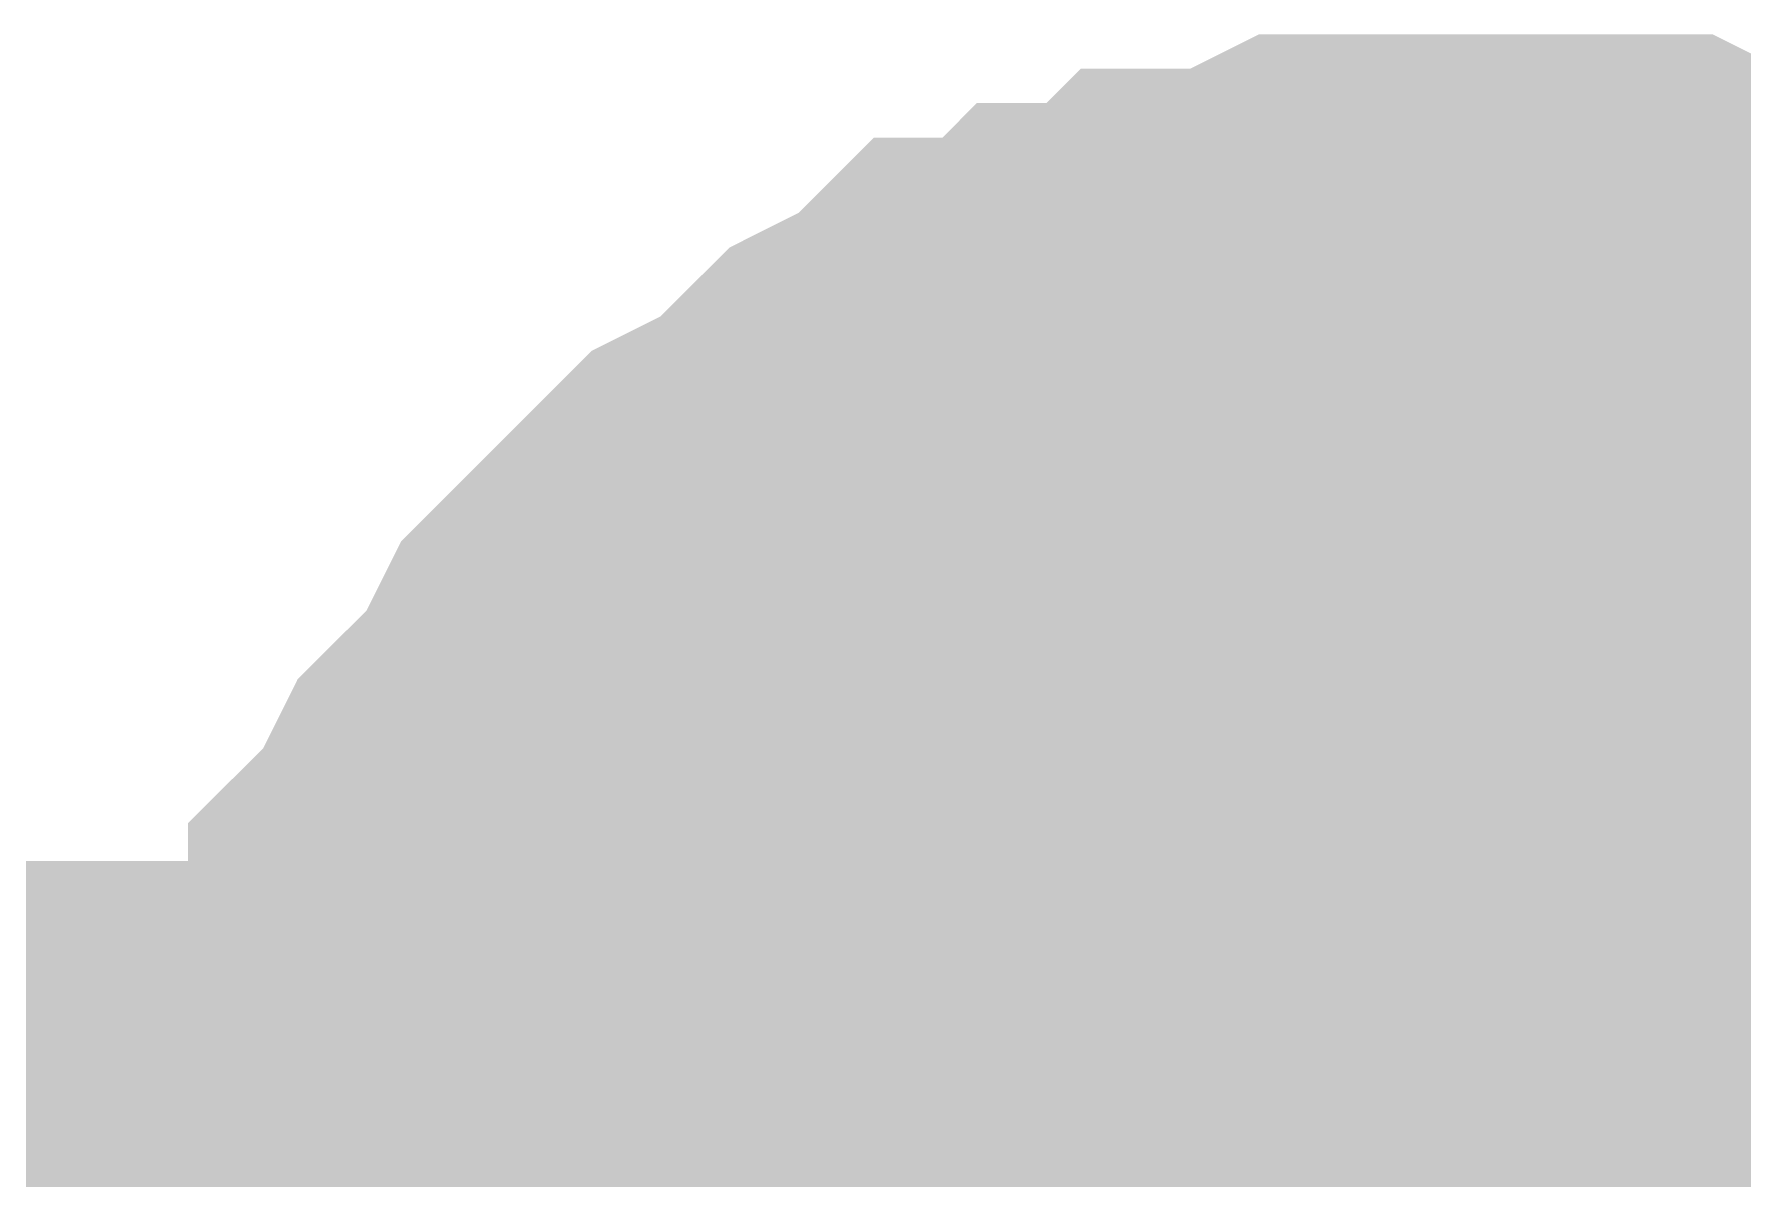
# Model space of a CAD drawing. Header units: inches. Extents: x 0 to 841, y 0 to 594.
# Drawn here: x 259.07 to 260.184, y 62.649 to 63.395 of the extents above; entities that cross this region are included whole.
import ezdxf

# ---------------------------------------------------------------- set-up
doc = ezdxf.new("R2010")
doc.units = ezdxf.units.IN
doc.layers.add('Sheet', color=255, linetype='Continuous')

msp = doc.modelspace()

# ---------------------------------------------------------------- linework, layer by layer
at = {"layer": 'Sheet'}
for points in [[(259.2529, 62.4814, 0.2997, 0.2997, 0), (259.2529, 62.5263, 0.2997, 0.2997, 0), (259.2529, 62.5712, 0.2997, 0.2997, 0), (259.2529, 62.5937, 0.2997, 0.2997, 0), (259.2754, 62.6386, 0.2997, 0.2997, 0), (259.2754, 62.6835, 0.2997, 0.2997, 0), (259.2979, 62.706, 0.2997, 0.2997, 0), (259.2979, 62.7509, 0.2997, 0.2997, 0), (259.3203, 62.7734, 0.2997, 0.2997, 0), (259.3203, 62.8183, 0.2997, 0.2997, 0), (259.3428, 62.8407, 0.2997, 0.2997, 0), (259.3652, 62.8857, 0.2997, 0.2997, 0), (259.3877, 62.9081, 0.2997, 0.2997, 0), (259.4101, 62.9306, 0.2997, 0.2997, 0), (259.4326, 62.9755, 0.2997, 0.2997, 0), (259.4551, 62.998, 0.2997, 0.2997, 0), (259.4775, 63.0204, 0.2997, 0.2997, 0), (259.5, 63.0429, 0.2997, 0.2997, 0), (259.5224, 63.0653, 0.2997, 0.2997, 0), (259.5673, 63.0878, 0.2997, 0.2997, 0), (259.5898, 63.1103, 0.2997, 0.2997, 0), (259.6123, 63.1327, 0.2997, 0.2997, 0), (259.6572, 63.1552, 0.2997, 0.2997, 0), (259.6796, 63.1776, 0.2997, 0.2997, 0), (259.7246, 63.1776, 0.2997, 0.2997, 0), (259.747, 63.2001, 0.2997, 0.2997, 0), (259.7919, 63.2001, 0.2997, 0.2997, 0), (259.8144, 63.2225, 0.2997, 0.2997, 0), (259.8593, 63.2225, 0.2997, 0.2997, 0), (259.9042, 63.245, 0.2997, 0.2997, 0), (259.9267, 63.245, 0.2997, 0.2997, 0), (259.9716, 63.245, 0.2997, 0.2997, 0), (260.0165, 63.245, 0.2997, 0.2997, 0)], [(259.2529, 62.4814, 0.2997, 0.2997, 0), (259.2529, 62.5263, 0.2997, 0.2997, 0), (259.2529, 62.5712, 0.2997, 0.2997, 0), (259.2529, 62.5937, 0.2997, 0.2997, 0), (259.2754, 62.6386, 0.2997, 0.2997, 0), (259.2754, 62.6835, 0.2997, 0.2997, 0), (259.2979, 62.706, 0.2997, 0.2997, 0), (259.2979, 62.7509, 0.2997, 0.2997, 0), (259.3203, 62.7734, 0.2997, 0.2997, 0), (259.3203, 62.8183, 0.2997, 0.2997, 0), (259.3428, 62.8407, 0.2997, 0.2997, 0), (259.3652, 62.8857, 0.2997, 0.2997, 0), (259.3877, 62.9081, 0.2997, 0.2997, 0), (259.4101, 62.9306, 0.2997, 0.2997, 0), (259.4326, 62.9755, 0.2997, 0.2997, 0), (259.4551, 62.998, 0.2997, 0.2997, 0), (259.4775, 63.0204, 0.2997, 0.2997, 0), (259.5, 63.0429, 0.2997, 0.2997, 0), (259.5224, 63.0653, 0.2997, 0.2997, 0), (259.5673, 63.0878, 0.2997, 0.2997, 0), (259.5898, 63.1103, 0.2997, 0.2997, 0), (259.6123, 63.1327, 0.2997, 0.2997, 0), (259.6572, 63.1552, 0.2997, 0.2997, 0), (259.6796, 63.1776, 0.2997, 0.2997, 0), (259.7246, 63.1776, 0.2997, 0.2997, 0), (259.747, 63.2001, 0.2997, 0.2997, 0), (259.7919, 63.2001, 0.2997, 0.2997, 0), (259.8144, 63.2225, 0.2997, 0.2997, 0), (259.8593, 63.2225, 0.2997, 0.2997, 0), (259.9042, 63.245, 0.2997, 0.2997, 0), (259.9267, 63.245, 0.2997, 0.2997, 0), (259.9716, 63.245, 0.2997, 0.2997, 0), (260.0165, 63.245, 0.2997, 0.2997, 0)], [(259.2529, 62.4814, 0.2997, 0.2997, 0), (259.2529, 62.5263, 0.2997, 0.2997, 0), (259.2529, 62.5712, 0.2997, 0.2997, 0), (259.2529, 62.5937, 0.2997, 0.2997, 0), (259.2754, 62.6386, 0.2997, 0.2997, 0), (259.2754, 62.6835, 0.2997, 0.2997, 0), (259.2979, 62.706, 0.2997, 0.2997, 0), (259.2979, 62.7509, 0.2997, 0.2997, 0), (259.3203, 62.7734, 0.2997, 0.2997, 0), (259.3203, 62.8183, 0.2997, 0.2997, 0), (259.3428, 62.8407, 0.2997, 0.2997, 0), (259.3652, 62.8857, 0.2997, 0.2997, 0), (259.3877, 62.9081, 0.2997, 0.2997, 0), (259.4101, 62.9306, 0.2997, 0.2997, 0), (259.4326, 62.9755, 0.2997, 0.2997, 0), (259.4551, 62.998, 0.2997, 0.2997, 0), (259.4775, 63.0204, 0.2997, 0.2997, 0), (259.5, 63.0429, 0.2997, 0.2997, 0), (259.5224, 63.0653, 0.2997, 0.2997, 0), (259.5673, 63.0878, 0.2997, 0.2997, 0), (259.5898, 63.1103, 0.2997, 0.2997, 0), (259.6123, 63.1327, 0.2997, 0.2997, 0), (259.6572, 63.1552, 0.2997, 0.2997, 0), (259.6796, 63.1776, 0.2997, 0.2997, 0), (259.7246, 63.1776, 0.2997, 0.2997, 0), (259.747, 63.2001, 0.2997, 0.2997, 0), (259.7919, 63.2001, 0.2997, 0.2997, 0), (259.8144, 63.2225, 0.2997, 0.2997, 0), (259.8593, 63.2225, 0.2997, 0.2997, 0), (259.9042, 63.245, 0.2997, 0.2997, 0), (259.9267, 63.245, 0.2997, 0.2997, 0), (259.9716, 63.245, 0.2997, 0.2997, 0), (260.0165, 63.245, 0.2997, 0.2997, 0)], [(259.2529, 62.4814, 0.2997, 0.2997, 0), (259.2529, 62.5263, 0.2997, 0.2997, 0), (259.2529, 62.5712, 0.2997, 0.2997, 0), (259.2529, 62.5937, 0.2997, 0.2997, 0), (259.2754, 62.6386, 0.2997, 0.2997, 0), (259.2754, 62.6835, 0.2997, 0.2997, 0), (259.2979, 62.706, 0.2997, 0.2997, 0), (259.2979, 62.7509, 0.2997, 0.2997, 0), (259.3203, 62.7734, 0.2997, 0.2997, 0), (259.3203, 62.8183, 0.2997, 0.2997, 0), (259.3428, 62.8407, 0.2997, 0.2997, 0), (259.3652, 62.8857, 0.2997, 0.2997, 0), (259.3877, 62.9081, 0.2997, 0.2997, 0), (259.4101, 62.9306, 0.2997, 0.2997, 0), (259.4326, 62.9755, 0.2997, 0.2997, 0), (259.4551, 62.998, 0.2997, 0.2997, 0), (259.4775, 63.0204, 0.2997, 0.2997, 0), (259.5, 63.0429, 0.2997, 0.2997, 0), (259.5224, 63.0653, 0.2997, 0.2997, 0), (259.5673, 63.0878, 0.2997, 0.2997, 0), (259.5898, 63.1103, 0.2997, 0.2997, 0), (259.6123, 63.1327, 0.2997, 0.2997, 0), (259.6572, 63.1552, 0.2997, 0.2997, 0), (259.6796, 63.1776, 0.2997, 0.2997, 0), (259.7246, 63.1776, 0.2997, 0.2997, 0), (259.747, 63.2001, 0.2997, 0.2997, 0), (259.7919, 63.2001, 0.2997, 0.2997, 0), (259.8144, 63.2225, 0.2997, 0.2997, 0), (259.8593, 63.2225, 0.2997, 0.2997, 0), (259.9042, 63.245, 0.2997, 0.2997, 0), (259.9267, 63.245, 0.2997, 0.2997, 0), (259.9716, 63.245, 0.2997, 0.2997, 0), (260.0165, 63.245, 0.2997, 0.2997, 0)], [(259.2529, 62.4814, 0.2997, 0.2997, 0), (259.2529, 62.5263, 0.2997, 0.2997, 0), (259.2529, 62.5712, 0.2997, 0.2997, 0), (259.2529, 62.5937, 0.2997, 0.2997, 0), (259.2754, 62.6386, 0.2997, 0.2997, 0), (259.2754, 62.6835, 0.2997, 0.2997, 0), (259.2979, 62.706, 0.2997, 0.2997, 0), (259.2979, 62.7509, 0.2997, 0.2997, 0), (259.3203, 62.7734, 0.2997, 0.2997, 0), (259.3203, 62.8183, 0.2997, 0.2997, 0), (259.3428, 62.8407, 0.2997, 0.2997, 0), (259.3652, 62.8857, 0.2997, 0.2997, 0), (259.3877, 62.9081, 0.2997, 0.2997, 0), (259.4101, 62.9306, 0.2997, 0.2997, 0), (259.4326, 62.9755, 0.2997, 0.2997, 0), (259.4551, 62.998, 0.2997, 0.2997, 0), (259.4775, 63.0204, 0.2997, 0.2997, 0), (259.5, 63.0429, 0.2997, 0.2997, 0), (259.5224, 63.0653, 0.2997, 0.2997, 0), (259.5673, 63.0878, 0.2997, 0.2997, 0), (259.5898, 63.1103, 0.2997, 0.2997, 0), (259.6123, 63.1327, 0.2997, 0.2997, 0), (259.6572, 63.1552, 0.2997, 0.2997, 0), (259.6796, 63.1776, 0.2997, 0.2997, 0), (259.7246, 63.1776, 0.2997, 0.2997, 0), (259.747, 63.2001, 0.2997, 0.2997, 0), (259.7919, 63.2001, 0.2997, 0.2997, 0), (259.8144, 63.2225, 0.2997, 0.2997, 0), (259.8593, 63.2225, 0.2997, 0.2997, 0), (259.9042, 63.245, 0.2997, 0.2997, 0), (259.9267, 63.245, 0.2997, 0.2997, 0), (259.9716, 63.245, 0.2997, 0.2997, 0), (260.0165, 63.245, 0.2997, 0.2997, 0)], [(260.0165, 63.245, 0.2997, 0.2997, 0), (260.0165, 63.245, 0.2997, 0.2997, 0)], [(260.0165, 63.245, 0.2997, 0.2997, 0), (260.0614, 63.245, 0.2997, 0.2997, 0), (260.1063, 63.245, 0.2997, 0.2997, 0), (260.1288, 63.245, 0.2997, 0.2997, 0), (260.1737, 63.2225, 0.2997, 0.2997, 0), (260.2186, 63.2225, 0.2997, 0.2997, 0), (260.2411, 63.2001, 0.2997, 0.2997, 0), (260.286, 63.2001, 0.2997, 0.2997, 0), (260.3085, 63.1776, 0.2997, 0.2997, 0), (260.3534, 63.1776, 0.2997, 0.2997, 0)], [(260.0165, 63.245, 0.2997, 0.2997, 0), (260.0165, 63.245, 0.2997, 0.2997, 0)], [(260.0165, 63.245, 0.2997, 0.2997, 0), (260.0614, 63.245, 0.2997, 0.2997, 0), (260.1063, 63.245, 0.2997, 0.2997, 0), (260.1288, 63.245, 0.2997, 0.2997, 0), (260.1737, 63.2225, 0.2997, 0.2997, 0), (260.2186, 63.2225, 0.2997, 0.2997, 0), (260.2411, 63.2001, 0.2997, 0.2997, 0), (260.286, 63.2001, 0.2997, 0.2997, 0), (260.3085, 63.1776, 0.2997, 0.2997, 0), (260.3534, 63.1776, 0.2997, 0.2997, 0)], [(260.0165, 63.245, 0.2997, 0.2997, 0), (260.0165, 63.245, 0.2997, 0.2997, 0)], [(260.0165, 63.245, 0.2997, 0.2997, 0), (260.0614, 63.245, 0.2997, 0.2997, 0), (260.1063, 63.245, 0.2997, 0.2997, 0), (260.1288, 63.245, 0.2997, 0.2997, 0), (260.1737, 63.2225, 0.2997, 0.2997, 0), (260.2186, 63.2225, 0.2997, 0.2997, 0), (260.2411, 63.2001, 0.2997, 0.2997, 0), (260.286, 63.2001, 0.2997, 0.2997, 0), (260.3085, 63.1776, 0.2997, 0.2997, 0), (260.3534, 63.1776, 0.2997, 0.2997, 0)], [(260.0165, 63.245, 0.2997, 0.2997, 0), (260.0165, 63.245, 0.2997, 0.2997, 0)], [(260.0165, 63.245, 0.2997, 0.2997, 0), (260.0614, 63.245, 0.2997, 0.2997, 0), (260.1063, 63.245, 0.2997, 0.2997, 0), (260.1288, 63.245, 0.2997, 0.2997, 0), (260.1737, 63.2225, 0.2997, 0.2997, 0), (260.2186, 63.2225, 0.2997, 0.2997, 0), (260.2411, 63.2001, 0.2997, 0.2997, 0), (260.286, 63.2001, 0.2997, 0.2997, 0), (260.3085, 63.1776, 0.2997, 0.2997, 0), (260.3534, 63.1776, 0.2997, 0.2997, 0)], [(260.0165, 63.245, 0.2997, 0.2997, 0), (260.0165, 63.245, 0.2997, 0.2997, 0)], [(260.0165, 63.245, 0.2997, 0.2997, 0), (260.0614, 63.245, 0.2997, 0.2997, 0), (260.1063, 63.245, 0.2997, 0.2997, 0), (260.1288, 63.245, 0.2997, 0.2997, 0), (260.1737, 63.2225, 0.2997, 0.2997, 0), (260.2186, 63.2225, 0.2997, 0.2997, 0), (260.2411, 63.2001, 0.2997, 0.2997, 0), (260.286, 63.2001, 0.2997, 0.2997, 0), (260.3085, 63.1776, 0.2997, 0.2997, 0), (260.3534, 63.1776, 0.2997, 0.2997, 0)], [(259.2529, 62.5937, 0.0991, 0.0991, 0), (259.2754, 62.6386, 0.0991, 0.0991, 0), (259.2754, 62.6835, 0.0991, 0.0991, 0), (259.2979, 62.706, 0.0991, 0.0991, 0), (259.2979, 62.7509, 0.0991, 0.0991, 0), (259.3203, 62.7734, 0.0991, 0.0991, 0), (259.3203, 62.8183, 0.0991, 0.0991, 0), (259.3428, 62.8407, 0.0991, 0.0991, 0), (259.3652, 62.8857, 0.0991, 0.0991, 0), (259.3877, 62.9081, 0.0991, 0.0991, 0), (259.4101, 62.9306, 0.0991, 0.0991, 0), (259.4326, 62.9755, 0.0991, 0.0991, 0), (259.4551, 62.998, 0.0991, 0.0991, 0), (259.4775, 63.0204, 0.0991, 0.0991, 0), (259.5, 63.0429, 0.0991, 0.0991, 0), (259.5224, 63.0653, 0.0991, 0.0991, 0), (259.5673, 63.0878, 0.0991, 0.0991, 0), (259.5898, 63.1103, 0.0991, 0.0991, 0), (259.6123, 63.1327, 0.0991, 0.0991, 0), (259.6572, 63.1552, 0.0991, 0.0991, 0), (259.6796, 63.1776, 0.0991, 0.0991, 0), (259.7246, 63.1776, 0.0991, 0.0991, 0), (259.747, 63.2001, 0.0991, 0.0991, 0), (259.7919, 63.2001, 0.0991, 0.0991, 0), (259.8144, 63.2225, 0.0991, 0.0991, 0), (259.8593, 63.2225, 0.0991, 0.0991, 0), (259.9042, 63.245, 0.0991, 0.0991, 0), (259.9267, 63.245, 0.0991, 0.0991, 0), (259.9716, 63.245, 0.0991, 0.0991, 0), (260.0165, 63.245, 0.0991, 0.0991, 0)], [(259.2529, 62.5937, 0.0991, 0.0991, 0), (259.2754, 62.6386, 0.0991, 0.0991, 0), (259.2754, 62.6835, 0.0991, 0.0991, 0), (259.2979, 62.706, 0.0991, 0.0991, 0), (259.2979, 62.7509, 0.0991, 0.0991, 0), (259.3203, 62.7734, 0.0991, 0.0991, 0), (259.3203, 62.8183, 0.0991, 0.0991, 0), (259.3428, 62.8407, 0.0991, 0.0991, 0), (259.3652, 62.8857, 0.0991, 0.0991, 0), (259.3877, 62.9081, 0.0991, 0.0991, 0), (259.4101, 62.9306, 0.0991, 0.0991, 0), (259.4326, 62.9755, 0.0991, 0.0991, 0), (259.4551, 62.998, 0.0991, 0.0991, 0), (259.4775, 63.0204, 0.0991, 0.0991, 0), (259.5, 63.0429, 0.0991, 0.0991, 0), (259.5224, 63.0653, 0.0991, 0.0991, 0), (259.5673, 63.0878, 0.0991, 0.0991, 0), (259.5898, 63.1103, 0.0991, 0.0991, 0), (259.6123, 63.1327, 0.0991, 0.0991, 0), (259.6572, 63.1552, 0.0991, 0.0991, 0), (259.6796, 63.1776, 0.0991, 0.0991, 0), (259.7246, 63.1776, 0.0991, 0.0991, 0), (259.747, 63.2001, 0.0991, 0.0991, 0), (259.7919, 63.2001, 0.0991, 0.0991, 0), (259.8144, 63.2225, 0.0991, 0.0991, 0), (259.8593, 63.2225, 0.0991, 0.0991, 0), (259.9042, 63.245, 0.0991, 0.0991, 0), (259.9267, 63.245, 0.0991, 0.0991, 0), (259.9716, 63.245, 0.0991, 0.0991, 0), (260.0165, 63.245, 0.0991, 0.0991, 0)], [(259.2529, 62.5937, 0.0991, 0.0991, 0), (259.2754, 62.6386, 0.0991, 0.0991, 0), (259.2754, 62.6835, 0.0991, 0.0991, 0), (259.2979, 62.706, 0.0991, 0.0991, 0), (259.2979, 62.7509, 0.0991, 0.0991, 0), (259.3203, 62.7734, 0.0991, 0.0991, 0), (259.3203, 62.8183, 0.0991, 0.0991, 0), (259.3428, 62.8407, 0.0991, 0.0991, 0), (259.3652, 62.8857, 0.0991, 0.0991, 0), (259.3877, 62.9081, 0.0991, 0.0991, 0), (259.4101, 62.9306, 0.0991, 0.0991, 0), (259.4326, 62.9755, 0.0991, 0.0991, 0), (259.4551, 62.998, 0.0991, 0.0991, 0), (259.4775, 63.0204, 0.0991, 0.0991, 0), (259.5, 63.0429, 0.0991, 0.0991, 0), (259.5224, 63.0653, 0.0991, 0.0991, 0), (259.5673, 63.0878, 0.0991, 0.0991, 0), (259.5898, 63.1103, 0.0991, 0.0991, 0), (259.6123, 63.1327, 0.0991, 0.0991, 0), (259.6572, 63.1552, 0.0991, 0.0991, 0), (259.6796, 63.1776, 0.0991, 0.0991, 0), (259.7246, 63.1776, 0.0991, 0.0991, 0), (259.747, 63.2001, 0.0991, 0.0991, 0), (259.7919, 63.2001, 0.0991, 0.0991, 0), (259.8144, 63.2225, 0.0991, 0.0991, 0), (259.8593, 63.2225, 0.0991, 0.0991, 0), (259.9042, 63.245, 0.0991, 0.0991, 0), (259.9267, 63.245, 0.0991, 0.0991, 0), (259.9716, 63.245, 0.0991, 0.0991, 0), (260.0165, 63.245, 0.0991, 0.0991, 0)], [(259.2529, 62.5937, 0.0991, 0.0991, 0), (259.2754, 62.6386, 0.0991, 0.0991, 0), (259.2754, 62.6835, 0.0991, 0.0991, 0), (259.2979, 62.706, 0.0991, 0.0991, 0), (259.2979, 62.7509, 0.0991, 0.0991, 0), (259.3203, 62.7734, 0.0991, 0.0991, 0), (259.3203, 62.8183, 0.0991, 0.0991, 0), (259.3428, 62.8407, 0.0991, 0.0991, 0), (259.3652, 62.8857, 0.0991, 0.0991, 0), (259.3877, 62.9081, 0.0991, 0.0991, 0), (259.4101, 62.9306, 0.0991, 0.0991, 0), (259.4326, 62.9755, 0.0991, 0.0991, 0), (259.4551, 62.998, 0.0991, 0.0991, 0), (259.4775, 63.0204, 0.0991, 0.0991, 0), (259.5, 63.0429, 0.0991, 0.0991, 0), (259.5224, 63.0653, 0.0991, 0.0991, 0), (259.5673, 63.0878, 0.0991, 0.0991, 0), (259.5898, 63.1103, 0.0991, 0.0991, 0), (259.6123, 63.1327, 0.0991, 0.0991, 0), (259.6572, 63.1552, 0.0991, 0.0991, 0), (259.6796, 63.1776, 0.0991, 0.0991, 0), (259.7246, 63.1776, 0.0991, 0.0991, 0), (259.747, 63.2001, 0.0991, 0.0991, 0), (259.7919, 63.2001, 0.0991, 0.0991, 0), (259.8144, 63.2225, 0.0991, 0.0991, 0), (259.8593, 63.2225, 0.0991, 0.0991, 0), (259.9042, 63.245, 0.0991, 0.0991, 0), (259.9267, 63.245, 0.0991, 0.0991, 0), (259.9716, 63.245, 0.0991, 0.0991, 0), (260.0165, 63.245, 0.0991, 0.0991, 0)], [(259.2529, 62.5937, 0.0991, 0.0991, 0), (259.2754, 62.6386, 0.0991, 0.0991, 0), (259.2754, 62.6835, 0.0991, 0.0991, 0), (259.2979, 62.706, 0.0991, 0.0991, 0), (259.2979, 62.7509, 0.0991, 0.0991, 0), (259.3203, 62.7734, 0.0991, 0.0991, 0), (259.3203, 62.8183, 0.0991, 0.0991, 0), (259.3428, 62.8407, 0.0991, 0.0991, 0), (259.3652, 62.8857, 0.0991, 0.0991, 0), (259.3877, 62.9081, 0.0991, 0.0991, 0), (259.4101, 62.9306, 0.0991, 0.0991, 0), (259.4326, 62.9755, 0.0991, 0.0991, 0), (259.4551, 62.998, 0.0991, 0.0991, 0), (259.4775, 63.0204, 0.0991, 0.0991, 0), (259.5, 63.0429, 0.0991, 0.0991, 0), (259.5224, 63.0653, 0.0991, 0.0991, 0), (259.5673, 63.0878, 0.0991, 0.0991, 0), (259.5898, 63.1103, 0.0991, 0.0991, 0), (259.6123, 63.1327, 0.0991, 0.0991, 0), (259.6572, 63.1552, 0.0991, 0.0991, 0), (259.6796, 63.1776, 0.0991, 0.0991, 0), (259.7246, 63.1776, 0.0991, 0.0991, 0), (259.747, 63.2001, 0.0991, 0.0991, 0), (259.7919, 63.2001, 0.0991, 0.0991, 0), (259.8144, 63.2225, 0.0991, 0.0991, 0), (259.8593, 63.2225, 0.0991, 0.0991, 0), (259.9042, 63.245, 0.0991, 0.0991, 0), (259.9267, 63.245, 0.0991, 0.0991, 0), (259.9716, 63.245, 0.0991, 0.0991, 0), (260.0165, 63.245, 0.0991, 0.0991, 0)], [(260.0165, 63.245, 0.0991, 0.0991, 0), (260.0165, 63.245, 0.0991, 0.0991, 0)], [(260.0165, 63.245, 0.0991, 0.0991, 0), (260.0614, 63.245, 0.0991, 0.0991, 0), (260.1063, 63.245, 0.0991, 0.0991, 0), (260.1288, 63.245, 0.0991, 0.0991, 0), (260.1737, 63.2225, 0.0991, 0.0991, 0), (260.2186, 63.2225, 0.0991, 0.0991, 0), (260.2411, 63.2001, 0.0991, 0.0991, 0)], [(260.0165, 63.245, 0.0991, 0.0991, 0), (260.0165, 63.245, 0.0991, 0.0991, 0)], [(260.0165, 63.245, 0.0991, 0.0991, 0), (260.0614, 63.245, 0.0991, 0.0991, 0), (260.1063, 63.245, 0.0991, 0.0991, 0), (260.1288, 63.245, 0.0991, 0.0991, 0), (260.1737, 63.2225, 0.0991, 0.0991, 0), (260.2186, 63.2225, 0.0991, 0.0991, 0), (260.2411, 63.2001, 0.0991, 0.0991, 0)], [(260.0165, 63.245, 0.0991, 0.0991, 0), (260.0165, 63.245, 0.0991, 0.0991, 0)], [(260.0165, 63.245, 0.0991, 0.0991, 0), (260.0614, 63.245, 0.0991, 0.0991, 0), (260.1063, 63.245, 0.0991, 0.0991, 0), (260.1288, 63.245, 0.0991, 0.0991, 0), (260.1737, 63.2225, 0.0991, 0.0991, 0), (260.2186, 63.2225, 0.0991, 0.0991, 0), (260.2411, 63.2001, 0.0991, 0.0991, 0)], [(260.0165, 63.245, 0.0991, 0.0991, 0), (260.0165, 63.245, 0.0991, 0.0991, 0)], [(260.0165, 63.245, 0.0991, 0.0991, 0), (260.0614, 63.245, 0.0991, 0.0991, 0), (260.1063, 63.245, 0.0991, 0.0991, 0), (260.1288, 63.245, 0.0991, 0.0991, 0), (260.1737, 63.2225, 0.0991, 0.0991, 0), (260.2186, 63.2225, 0.0991, 0.0991, 0), (260.2411, 63.2001, 0.0991, 0.0991, 0)], [(260.0165, 63.245, 0.0991, 0.0991, 0), (260.0165, 63.245, 0.0991, 0.0991, 0)], [(260.0165, 63.245, 0.0991, 0.0991, 0), (260.0614, 63.245, 0.0991, 0.0991, 0), (260.1063, 63.245, 0.0991, 0.0991, 0), (260.1288, 63.245, 0.0991, 0.0991, 0), (260.1737, 63.2225, 0.0991, 0.0991, 0), (260.2186, 63.2225, 0.0991, 0.0991, 0), (260.2411, 63.2001, 0.0991, 0.0991, 0)], [(259.5224, 62.4814, 0.2997, 0.2997, 0), (259.5224, 62.5039, 0.2997, 0.2997, 0), (259.5224, 62.5263, 0.2997, 0.2997, 0), (259.5224, 62.5712, 0.2997, 0.2997, 0), (259.5224, 62.5937, 0.2997, 0.2997, 0), (259.5449, 62.6162, 0.2997, 0.2997, 0), (259.5449, 62.6386, 0.2997, 0.2997, 0), (259.5449, 62.6611, 0.2997, 0.2997, 0), (259.5673, 62.6835, 0.2997, 0.2997, 0), (259.5673, 62.706, 0.2997, 0.2997, 0), (259.5898, 62.7284, 0.2997, 0.2997, 0), (259.5898, 62.7509, 0.2997, 0.2997, 0), (259.6123, 62.7734, 0.2997, 0.2997, 0), (259.6123, 62.7958, 0.2997, 0.2997, 0), (259.6347, 62.8183, 0.2997, 0.2997, 0), (259.6572, 62.8407, 0.2997, 0.2997, 0), (259.6572, 62.8407, 0.2997, 0.2997, 0), (259.6796, 62.8632, 0.2997, 0.2997, 0), (259.7021, 62.8857, 0.2997, 0.2997, 0), (259.7246, 62.9081, 0.2997, 0.2997, 0), (259.747, 62.9081, 0.2997, 0.2997, 0), (259.7695, 62.9306, 0.2997, 0.2997, 0), (259.7919, 62.9306, 0.2997, 0.2997, 0), (259.8144, 62.953, 0.2997, 0.2997, 0), (259.8368, 62.953, 0.2997, 0.2997, 0), (259.8368, 62.9755, 0.2997, 0.2997, 0), (259.8818, 62.9755, 0.2997, 0.2997, 0), (259.9042, 62.9755, 0.2997, 0.2997, 0), (259.9267, 62.998, 0.2997, 0.2997, 0), (259.9491, 62.998, 0.2997, 0.2997, 0), (259.9716, 62.998, 0.2997, 0.2997, 0), (259.994, 62.998, 0.2997, 0.2997, 0), (260.0165, 62.998, 0.2997, 0.2997, 0)], [(259.5224, 62.4814, 0.2997, 0.2997, 0), (259.5224, 62.5039, 0.2997, 0.2997, 0), (259.5224, 62.5263, 0.2997, 0.2997, 0), (259.5224, 62.5712, 0.2997, 0.2997, 0), (259.5224, 62.5937, 0.2997, 0.2997, 0), (259.5449, 62.6162, 0.2997, 0.2997, 0), (259.5449, 62.6386, 0.2997, 0.2997, 0), (259.5449, 62.6611, 0.2997, 0.2997, 0), (259.5673, 62.6835, 0.2997, 0.2997, 0), (259.5673, 62.706, 0.2997, 0.2997, 0), (259.5898, 62.7284, 0.2997, 0.2997, 0), (259.5898, 62.7509, 0.2997, 0.2997, 0), (259.6123, 62.7734, 0.2997, 0.2997, 0), (259.6123, 62.7958, 0.2997, 0.2997, 0), (259.6347, 62.8183, 0.2997, 0.2997, 0), (259.6572, 62.8407, 0.2997, 0.2997, 0), (259.6572, 62.8407, 0.2997, 0.2997, 0), (259.6796, 62.8632, 0.2997, 0.2997, 0), (259.7021, 62.8857, 0.2997, 0.2997, 0), (259.7246, 62.9081, 0.2997, 0.2997, 0), (259.747, 62.9081, 0.2997, 0.2997, 0), (259.7695, 62.9306, 0.2997, 0.2997, 0), (259.7919, 62.9306, 0.2997, 0.2997, 0), (259.8144, 62.953, 0.2997, 0.2997, 0), (259.8368, 62.953, 0.2997, 0.2997, 0), (259.8368, 62.9755, 0.2997, 0.2997, 0), (259.8818, 62.9755, 0.2997, 0.2997, 0), (259.9042, 62.9755, 0.2997, 0.2997, 0), (259.9267, 62.998, 0.2997, 0.2997, 0), (259.9491, 62.998, 0.2997, 0.2997, 0), (259.9716, 62.998, 0.2997, 0.2997, 0), (259.994, 62.998, 0.2997, 0.2997, 0), (260.0165, 62.998, 0.2997, 0.2997, 0)], [(259.5224, 62.4814, 0.2997, 0.2997, 0), (259.5224, 62.5039, 0.2997, 0.2997, 0), (259.5224, 62.5263, 0.2997, 0.2997, 0), (259.5224, 62.5712, 0.2997, 0.2997, 0), (259.5224, 62.5937, 0.2997, 0.2997, 0), (259.5449, 62.6162, 0.2997, 0.2997, 0), (259.5449, 62.6386, 0.2997, 0.2997, 0), (259.5449, 62.6611, 0.2997, 0.2997, 0), (259.5673, 62.6835, 0.2997, 0.2997, 0), (259.5673, 62.706, 0.2997, 0.2997, 0), (259.5898, 62.7284, 0.2997, 0.2997, 0), (259.5898, 62.7509, 0.2997, 0.2997, 0), (259.6123, 62.7734, 0.2997, 0.2997, 0), (259.6123, 62.7958, 0.2997, 0.2997, 0), (259.6347, 62.8183, 0.2997, 0.2997, 0), (259.6572, 62.8407, 0.2997, 0.2997, 0), (259.6572, 62.8407, 0.2997, 0.2997, 0), (259.6796, 62.8632, 0.2997, 0.2997, 0), (259.7021, 62.8857, 0.2997, 0.2997, 0), (259.7246, 62.9081, 0.2997, 0.2997, 0), (259.747, 62.9081, 0.2997, 0.2997, 0), (259.7695, 62.9306, 0.2997, 0.2997, 0), (259.7919, 62.9306, 0.2997, 0.2997, 0), (259.8144, 62.953, 0.2997, 0.2997, 0), (259.8368, 62.953, 0.2997, 0.2997, 0), (259.8368, 62.9755, 0.2997, 0.2997, 0), (259.8818, 62.9755, 0.2997, 0.2997, 0), (259.9042, 62.9755, 0.2997, 0.2997, 0), (259.9267, 62.998, 0.2997, 0.2997, 0), (259.9491, 62.998, 0.2997, 0.2997, 0), (259.9716, 62.998, 0.2997, 0.2997, 0), (259.994, 62.998, 0.2997, 0.2997, 0), (260.0165, 62.998, 0.2997, 0.2997, 0)], [(260.0165, 62.998, 0.2997, 0.2997, 0), (260.0165, 62.998, 0.2997, 0.2997, 0)], [(260.0165, 62.998, 0.2997, 0.2997, 0), (260.039, 62.998, 0.2997, 0.2997, 0), (260.0614, 62.998, 0.2997, 0.2997, 0), (260.1063, 62.998, 0.2997, 0.2997, 0), (260.1288, 62.998, 0.2997, 0.2997, 0), (260.1512, 62.9755, 0.2997, 0.2997, 0), (260.1737, 62.9755, 0.2997, 0.2997, 0), (260.1962, 62.9755, 0.2997, 0.2997, 0), (260.2186, 62.953, 0.2997, 0.2997, 0), (260.2411, 62.953, 0.2997, 0.2997, 0), (260.2635, 62.9306, 0.2997, 0.2997, 0), (260.286, 62.9306, 0.2997, 0.2997, 0), (260.3085, 62.9081, 0.2997, 0.2997, 0), (260.3309, 62.9081, 0.2997, 0.2997, 0), (260.3534, 62.8857, 0.2997, 0.2997, 0)], [(260.0165, 62.998, 0.2997, 0.2997, 0), (260.0165, 62.998, 0.2997, 0.2997, 0)], [(260.0165, 62.998, 0.2997, 0.2997, 0), (260.039, 62.998, 0.2997, 0.2997, 0), (260.0614, 62.998, 0.2997, 0.2997, 0), (260.1063, 62.998, 0.2997, 0.2997, 0), (260.1288, 62.998, 0.2997, 0.2997, 0), (260.1512, 62.9755, 0.2997, 0.2997, 0), (260.1737, 62.9755, 0.2997, 0.2997, 0), (260.1962, 62.9755, 0.2997, 0.2997, 0), (260.2186, 62.953, 0.2997, 0.2997, 0), (260.2411, 62.953, 0.2997, 0.2997, 0), (260.2635, 62.9306, 0.2997, 0.2997, 0), (260.286, 62.9306, 0.2997, 0.2997, 0), (260.3085, 62.9081, 0.2997, 0.2997, 0), (260.3309, 62.9081, 0.2997, 0.2997, 0), (260.3534, 62.8857, 0.2997, 0.2997, 0)], [(260.0165, 62.998, 0.2997, 0.2997, 0), (260.0165, 62.998, 0.2997, 0.2997, 0)], [(260.0165, 62.998, 0.2997, 0.2997, 0), (260.039, 62.998, 0.2997, 0.2997, 0), (260.0614, 62.998, 0.2997, 0.2997, 0), (260.1063, 62.998, 0.2997, 0.2997, 0), (260.1288, 62.998, 0.2997, 0.2997, 0), (260.1512, 62.9755, 0.2997, 0.2997, 0), (260.1737, 62.9755, 0.2997, 0.2997, 0), (260.1962, 62.9755, 0.2997, 0.2997, 0), (260.2186, 62.953, 0.2997, 0.2997, 0), (260.2411, 62.953, 0.2997, 0.2997, 0), (260.2635, 62.9306, 0.2997, 0.2997, 0), (260.286, 62.9306, 0.2997, 0.2997, 0), (260.3085, 62.9081, 0.2997, 0.2997, 0), (260.3309, 62.9081, 0.2997, 0.2997, 0), (260.3534, 62.8857, 0.2997, 0.2997, 0)], [(259.5224, 62.5937, 0.0991, 0.0991, 0), (259.5449, 62.6162, 0.0991, 0.0991, 0), (259.5449, 62.6386, 0.0991, 0.0991, 0), (259.5449, 62.6611, 0.0991, 0.0991, 0), (259.5673, 62.6835, 0.0991, 0.0991, 0), (259.5673, 62.706, 0.0991, 0.0991, 0), (259.5898, 62.7284, 0.0991, 0.0991, 0), (259.5898, 62.7509, 0.0991, 0.0991, 0), (259.6123, 62.7734, 0.0991, 0.0991, 0), (259.6123, 62.7958, 0.0991, 0.0991, 0), (259.6347, 62.8183, 0.0991, 0.0991, 0), (259.6572, 62.8407, 0.0991, 0.0991, 0), (259.6572, 62.8407, 0.0991, 0.0991, 0), (259.6796, 62.8632, 0.0991, 0.0991, 0), (259.7021, 62.8857, 0.0991, 0.0991, 0), (259.7246, 62.9081, 0.0991, 0.0991, 0), (259.747, 62.9081, 0.0991, 0.0991, 0), (259.7695, 62.9306, 0.0991, 0.0991, 0), (259.7919, 62.9306, 0.0991, 0.0991, 0), (259.8144, 62.953, 0.0991, 0.0991, 0), (259.8368, 62.953, 0.0991, 0.0991, 0), (259.8368, 62.9755, 0.0991, 0.0991, 0), (259.8818, 62.9755, 0.0991, 0.0991, 0), (259.9042, 62.9755, 0.0991, 0.0991, 0), (259.9267, 62.998, 0.0991, 0.0991, 0), (259.9491, 62.998, 0.0991, 0.0991, 0), (259.9716, 62.998, 0.0991, 0.0991, 0), (259.994, 62.998, 0.0991, 0.0991, 0), (260.0165, 62.998, 0.0991, 0.0991, 0)], [(259.5224, 62.5937, 0.0991, 0.0991, 0), (259.5449, 62.6162, 0.0991, 0.0991, 0), (259.5449, 62.6386, 0.0991, 0.0991, 0), (259.5449, 62.6611, 0.0991, 0.0991, 0), (259.5673, 62.6835, 0.0991, 0.0991, 0), (259.5673, 62.706, 0.0991, 0.0991, 0), (259.5898, 62.7284, 0.0991, 0.0991, 0), (259.5898, 62.7509, 0.0991, 0.0991, 0), (259.6123, 62.7734, 0.0991, 0.0991, 0), (259.6123, 62.7958, 0.0991, 0.0991, 0), (259.6347, 62.8183, 0.0991, 0.0991, 0), (259.6572, 62.8407, 0.0991, 0.0991, 0), (259.6572, 62.8407, 0.0991, 0.0991, 0), (259.6796, 62.8632, 0.0991, 0.0991, 0), (259.7021, 62.8857, 0.0991, 0.0991, 0), (259.7246, 62.9081, 0.0991, 0.0991, 0), (259.747, 62.9081, 0.0991, 0.0991, 0), (259.7695, 62.9306, 0.0991, 0.0991, 0), (259.7919, 62.9306, 0.0991, 0.0991, 0), (259.8144, 62.953, 0.0991, 0.0991, 0), (259.8368, 62.953, 0.0991, 0.0991, 0), (259.8368, 62.9755, 0.0991, 0.0991, 0), (259.8818, 62.9755, 0.0991, 0.0991, 0), (259.9042, 62.9755, 0.0991, 0.0991, 0), (259.9267, 62.998, 0.0991, 0.0991, 0), (259.9491, 62.998, 0.0991, 0.0991, 0), (259.9716, 62.998, 0.0991, 0.0991, 0), (259.994, 62.998, 0.0991, 0.0991, 0), (260.0165, 62.998, 0.0991, 0.0991, 0)], [(259.5224, 62.5937, 0.0991, 0.0991, 0), (259.5449, 62.6162, 0.0991, 0.0991, 0), (259.5449, 62.6386, 0.0991, 0.0991, 0), (259.5449, 62.6611, 0.0991, 0.0991, 0), (259.5673, 62.6835, 0.0991, 0.0991, 0), (259.5673, 62.706, 0.0991, 0.0991, 0), (259.5898, 62.7284, 0.0991, 0.0991, 0), (259.5898, 62.7509, 0.0991, 0.0991, 0), (259.6123, 62.7734, 0.0991, 0.0991, 0), (259.6123, 62.7958, 0.0991, 0.0991, 0), (259.6347, 62.8183, 0.0991, 0.0991, 0), (259.6572, 62.8407, 0.0991, 0.0991, 0), (259.6572, 62.8407, 0.0991, 0.0991, 0), (259.6796, 62.8632, 0.0991, 0.0991, 0), (259.7021, 62.8857, 0.0991, 0.0991, 0), (259.7246, 62.9081, 0.0991, 0.0991, 0), (259.747, 62.9081, 0.0991, 0.0991, 0), (259.7695, 62.9306, 0.0991, 0.0991, 0), (259.7919, 62.9306, 0.0991, 0.0991, 0), (259.8144, 62.953, 0.0991, 0.0991, 0), (259.8368, 62.953, 0.0991, 0.0991, 0), (259.8368, 62.9755, 0.0991, 0.0991, 0), (259.8818, 62.9755, 0.0991, 0.0991, 0), (259.9042, 62.9755, 0.0991, 0.0991, 0), (259.9267, 62.998, 0.0991, 0.0991, 0), (259.9491, 62.998, 0.0991, 0.0991, 0), (259.9716, 62.998, 0.0991, 0.0991, 0), (259.994, 62.998, 0.0991, 0.0991, 0), (260.0165, 62.998, 0.0991, 0.0991, 0)], [(260.0165, 62.998, 0.0991, 0.0991, 0), (260.0165, 62.998, 0.0991, 0.0991, 0)], [(260.0165, 62.998, 0.0991, 0.0991, 0), (260.039, 62.998, 0.0991, 0.0991, 0), (260.0614, 62.998, 0.0991, 0.0991, 0), (260.1063, 62.998, 0.0991, 0.0991, 0), (260.1288, 62.998, 0.0991, 0.0991, 0), (260.1512, 62.9755, 0.0991, 0.0991, 0), (260.1737, 62.9755, 0.0991, 0.0991, 0), (260.1962, 62.9755, 0.0991, 0.0991, 0), (260.2186, 62.953, 0.0991, 0.0991, 0), (260.2411, 62.953, 0.0991, 0.0991, 0)], [(260.0165, 62.998, 0.0991, 0.0991, 0), (260.0165, 62.998, 0.0991, 0.0991, 0)], [(260.0165, 62.998, 0.0991, 0.0991, 0), (260.039, 62.998, 0.0991, 0.0991, 0), (260.0614, 62.998, 0.0991, 0.0991, 0), (260.1063, 62.998, 0.0991, 0.0991, 0), (260.1288, 62.998, 0.0991, 0.0991, 0), (260.1512, 62.9755, 0.0991, 0.0991, 0), (260.1737, 62.9755, 0.0991, 0.0991, 0), (260.1962, 62.9755, 0.0991, 0.0991, 0), (260.2186, 62.953, 0.0991, 0.0991, 0), (260.2411, 62.953, 0.0991, 0.0991, 0)], [(260.0165, 62.998, 0.0991, 0.0991, 0), (260.0165, 62.998, 0.0991, 0.0991, 0)], [(260.0165, 62.998, 0.0991, 0.0991, 0), (260.039, 62.998, 0.0991, 0.0991, 0), (260.0614, 62.998, 0.0991, 0.0991, 0), (260.1063, 62.998, 0.0991, 0.0991, 0), (260.1288, 62.998, 0.0991, 0.0991, 0), (260.1512, 62.9755, 0.0991, 0.0991, 0), (260.1737, 62.9755, 0.0991, 0.0991, 0), (260.1962, 62.9755, 0.0991, 0.0991, 0), (260.2186, 62.953, 0.0991, 0.0991, 0), (260.2411, 62.953, 0.0991, 0.0991, 0)], [(255.0309, 62.4814, 0.7493, 0.7493, 0), (260.0165, 62.4814, 0.7493, 0.7493, 0)], [(260.0165, 57.4955, 0.7493, 0.7493, 0), (260.0165, 62.4814, 0.7493, 0.7493, 0)], [(260.0165, 62.4814, 0.7493, 0.7493, 0), (275.0183, 62.4814, 0.7493, 0.7493, 0), (275.0183, 59.9884, 0.7493, 0.7493, 0)]]:
    msp.add_lwpolyline(points, format="xyseb", dxfattribs=at)
msp.add_lwpolyline([(259.746, 62.5, 0.508, 0.508, 1), (260.254, 62.5, 0.508, 0.508, 1)], format="xyseb", close=True, dxfattribs=at)

doc.saveas('drawing.dxf')
